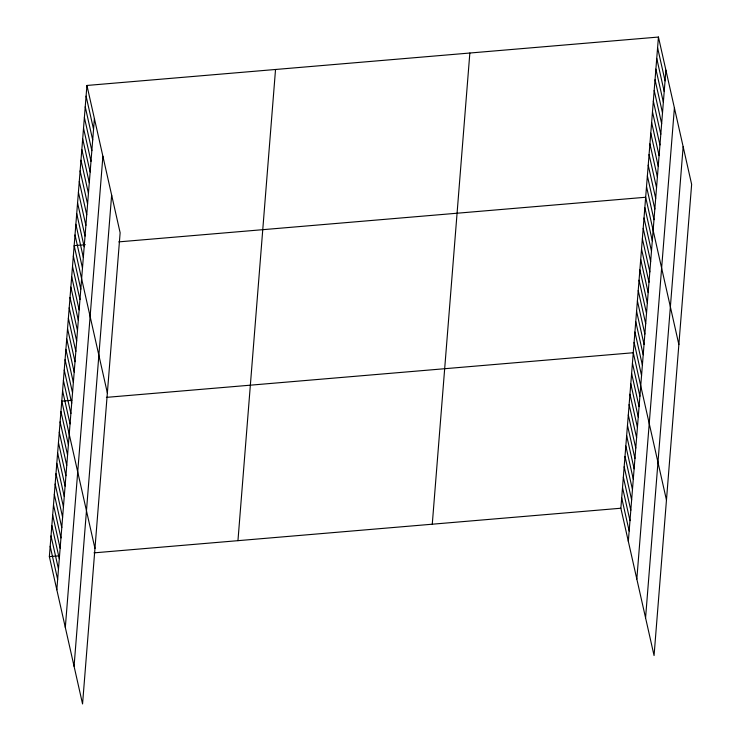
<?xml version="1.0" encoding="UTF-8"?>
<svg xmlns="http://www.w3.org/2000/svg" width="741" height="741" viewBox="0 0 741 741"><rect width="100%" height="100%" fill="white"/><g stroke="black" fill="none" stroke-linecap="round" stroke-linejoin="round"><path stroke-width="1.11" d="M86.938 85.456L120.135 232.767L82.557 703.95L49.36 556.639L86.938 85.456L658.443 37.05L691.64 184.361L654.062 655.544L620.865 508.233L658.443 37.05M56.825 589.771L94.403 118.579M65.319 627.451L102.897 156.258M74.063 666.27L111.641 195.087M237.954 540.661L275.532 69.478M432.272 524.211L469.85 53.019M628.331 541.365L665.909 70.182M636.825 579.045L674.403 107.862M645.568 617.864L683.146 146.681M85.317 244.706L74.165 245.66L107.362 392.971M118.801 241.872L645.67 197.254L678.867 344.565M71.803 400.297L61.762 401.15L94.959 548.46M106.398 397.371L633.268 352.744L666.465 500.055M49.36 556.639L59.4 555.787M93.996 552.86L620.865 508.233M657.591 47.73L665.057 80.862M656.739 58.409L664.205 91.541M655.887 69.089L663.352 102.221M655.035 79.769L662.5 112.901M654.183 90.448L661.648 123.58M653.33 101.128L660.796 134.26M652.478 111.808L659.944 144.94M651.626 122.487L659.092 155.619M650.774 133.176L658.24 166.299M649.922 143.856L657.387 176.979M649.07 154.536L656.545 187.658M648.218 165.215L655.692 198.347M647.375 175.895L654.84 209.027M646.523 186.575L653.988 219.707M644.837 207.619L652.302 240.751M644.012 217.984L651.478 251.116M643.188 228.348L650.654 261.48M642.364 238.713L649.829 271.845M641.53 249.087L648.996 282.21M640.706 259.452L648.171 292.584M639.881 269.817L647.347 302.949M639.057 280.181L646.523 313.313M638.223 290.546L645.689 323.678M637.399 300.911L644.865 334.043M636.575 311.276L644.04 344.408M635.75 321.65L643.216 354.772M634.917 332.014L642.382 365.146M634.092 342.379L641.558 375.511M632.443 363.109L639.909 396.24M631.61 373.473L639.075 406.605M630.786 383.838L638.251 416.97M629.961 394.212L637.427 427.335M629.128 404.577L636.602 437.709M628.303 414.941L635.769 448.073M627.479 425.306L634.944 458.438M626.654 435.671L634.12 468.803M625.821 446.036L633.296 479.168M624.996 456.41L632.462 489.532M624.172 466.774L631.638 499.897M623.348 477.139L630.813 510.271M622.514 487.504L629.989 520.636M621.69 497.869L629.155 531.001M86.086 96.135L93.551 129.267M85.234 106.815L92.699 139.947M84.381 117.495L91.847 150.627M83.529 128.174L90.995 161.306M82.677 138.854L90.143 171.986M81.825 149.534L89.291 182.666M80.973 160.213L88.438 193.345M80.121 170.893L87.586 204.025M79.268 181.573L86.734 214.705M78.416 192.252L85.882 225.384M77.564 202.932L85.03 236.064M76.712 213.612L84.178 246.744M75.86 224.291L83.335 257.423M75.008 234.971L82.483 268.103M73.331 256.025L80.797 289.157M72.507 266.389L79.972 299.521M71.682 276.754L79.148 309.886M70.849 287.119L78.324 320.251M70.024 297.484L77.49 330.616M69.2 307.848L76.666 340.98M68.376 318.222L75.841 351.345M67.542 328.587L75.017 361.719M66.718 338.952L74.183 372.084M65.893 349.317L73.359 382.449M65.069 359.681L72.535 392.813M64.235 370.046L71.71 403.178M63.411 380.411L70.877 413.543M62.587 390.785L70.052 423.908M60.929 411.514L68.394 444.646M60.104 421.879L67.57 455.011M59.28 432.244L66.746 465.376M58.456 442.609L65.921 475.741M57.622 452.973L65.088 486.105M56.798 463.347L64.263 496.47M55.973 473.712L63.439 506.844M55.149 484.077L62.614 517.209M54.315 494.442L61.781 527.573M53.491 504.806L60.957 537.938M52.667 515.171L60.132 548.303M51.842 525.536L59.308 558.668M51.009 535.91L58.474 569.032M50.184 546.274L57.65 579.406"/></g></svg>
